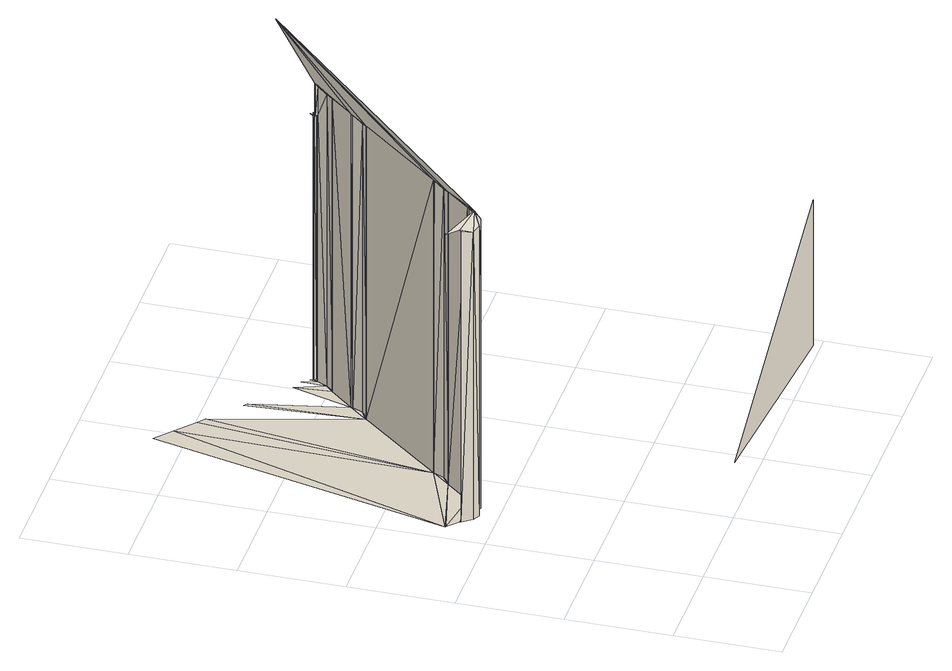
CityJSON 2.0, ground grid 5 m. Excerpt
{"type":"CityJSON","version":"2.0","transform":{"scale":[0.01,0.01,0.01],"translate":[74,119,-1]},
"CityObjects":{
"building1":{"type":"Building","geometry":[{"type":"MultiSurface","lod":"2","boundaries":[[[0,1,2]]]}]},
"building2":{"type":"Building","geometry":[{"type":"MultiSurface","lod":"2","boundaries":[[[1,3,2]]]}]},
"building3":{"type":"Building","geometry":[{"type":"MultiSurface","lod":"2","boundaries":[[[3,1,4]]]}]},
"building4":{"type":"Building","geometry":[{"type":"MultiSurface","lod":"2","boundaries":[[[0,5,2]]]}]},
"building5":{"type":"Building","geometry":[{"type":"MultiSurface","lod":"2","boundaries":[[[6,4,7]]]}]},
"building6":{"type":"Building","geometry":[{"type":"MultiSurface","lod":"2","boundaries":[[[0,1,8]]]}]},
"building7":{"type":"Building","geometry":[{"type":"MultiSurface","lod":"2","boundaries":[[[8,9,1]]]}]},
"building8":{"type":"Building","geometry":[{"type":"MultiSurface","lod":"2","boundaries":[[[1,4,7]]]}]},
"building9":{"type":"Building","geometry":[{"type":"MultiSurface","lod":"2","boundaries":[[[0,5,10]]]}]},
"building10":{"type":"Building","geometry":[{"type":"MultiSurface","lod":"2","boundaries":[[[0,8,10]]]}]},
"building11":{"type":"Building","geometry":[{"type":"MultiSurface","lod":"2","boundaries":[[[9,1,7]]]}]},
"building12":{"type":"Building","geometry":[{"type":"MultiSurface","lod":"2","boundaries":[[[10,9,8]]]}]},
"building13":{"type":"Building","geometry":[{"type":"MultiSurface","lod":"2","boundaries":[[[10,7,9]]]}]},
"building14":{"type":"Building","geometry":[{"type":"MultiSurface","lod":"2","boundaries":[[[11,12,5]]]}]},
"building15":{"type":"Building","geometry":[{"type":"MultiSurface","lod":"2","boundaries":[[[5,12,10]]]}]},
"building16":{"type":"Building","geometry":[{"type":"MultiSurface","lod":"2","boundaries":[[[10,7,13]]]}]},
"building17":{"type":"Building","geometry":[{"type":"MultiSurface","lod":"2","boundaries":[[[10,13,14]]]}]},
"building18":{"type":"Building","geometry":[{"type":"MultiSurface","lod":"2","boundaries":[[[7,15,13]]]}]},
"building19":{"type":"Building","geometry":[{"type":"MultiSurface","lod":"2","boundaries":[[[10,14,16]]]}]},
"building20":{"type":"Building","geometry":[{"type":"MultiSurface","lod":"2","boundaries":[[[16,15,14]]]}]},
"building21":{"type":"Building","geometry":[{"type":"MultiSurface","lod":"2","boundaries":[[[15,13,14]]]}]},
"building22":{"type":"Building","geometry":[{"type":"MultiSurface","lod":"2","boundaries":[[[10,17,16]]]}]},
"building23":{"type":"Building","geometry":[{"type":"MultiSurface","lod":"2","boundaries":[[[18,15,7]]]}]},
"building24":{"type":"Building","geometry":[{"type":"MultiSurface","lod":"2","boundaries":[[[17,10,12]]]}]},
"building25":{"type":"Building","geometry":[{"type":"MultiSurface","lod":"2","boundaries":[[[19,18,7]]]}]},
"building26":{"type":"Building","geometry":[{"type":"MultiSurface","lod":"2","boundaries":[[[20,12,11]]]}]},
"building27":{"type":"Building","geometry":[{"type":"MultiSurface","lod":"2","boundaries":[[[21,11,20]]]}]},
"building28":{"type":"Building","geometry":[{"type":"MultiSurface","lod":"2","boundaries":[[[15,18,17]]]}]},
"building29":{"type":"Building","geometry":[{"type":"MultiSurface","lod":"2","boundaries":[[[16,15,17]]]}]},
"building30":{"type":"Building","geometry":[{"type":"MultiSurface","lod":"2","boundaries":[[[17,18,12]]]}]},
"building31":{"type":"Building","geometry":[{"type":"MultiSurface","lod":"2","boundaries":[[[18,19,12]]]}]},
"building32":{"type":"Building","geometry":[{"type":"MultiSurface","lod":"2","boundaries":[[[21,20,22]]]}]},
"building33":{"type":"Building","geometry":[{"type":"MultiSurface","lod":"2","boundaries":[[[7,19,23]]]}]},
"building34":{"type":"Building","geometry":[{"type":"MultiSurface","lod":"2","boundaries":[[[20,19,12]]]}]},
"building35":{"type":"Building","geometry":[{"type":"MultiSurface","lod":"2","boundaries":[[[19,23,20]]]}]},
"building36":{"type":"Building","geometry":[{"type":"MultiSurface","lod":"2","boundaries":[[[7,23,24]]]}]},
"building37":{"type":"Building","geometry":[{"type":"MultiSurface","lod":"2","boundaries":[[[20,25,26]]]}]},
"building38":{"type":"Building","geometry":[{"type":"MultiSurface","lod":"2","boundaries":[[[20,23,25]]]}]},
"building39":{"type":"Building","geometry":[{"type":"MultiSurface","lod":"2","boundaries":[[[24,23,27]]]}]},
"building40":{"type":"Building","geometry":[{"type":"MultiSurface","lod":"2","boundaries":[[[28,25,23]]]}]},
"building41":{"type":"Building","geometry":[{"type":"MultiSurface","lod":"2","boundaries":[[[29,20,26]]]}]},
"building42":{"type":"Building","geometry":[{"type":"MultiSurface","lod":"2","boundaries":[[[29,28,26]]]}]},
"building43":{"type":"Building","geometry":[{"type":"MultiSurface","lod":"2","boundaries":[[[28,25,26]]]}]},
"building44":{"type":"Building","geometry":[{"type":"MultiSurface","lod":"2","boundaries":[[[27,23,28]]]}]},
"building45":{"type":"Building","geometry":[{"type":"MultiSurface","lod":"2","boundaries":[[[29,22,20]]]}]},
"building46":{"type":"Building","geometry":[{"type":"MultiSurface","lod":"2","boundaries":[[[30,22,21]]]}]},
"building47":{"type":"Building","geometry":[{"type":"MultiSurface","lod":"2","boundaries":[[[21,30,31]]]}]},
"building48":{"type":"Building","geometry":[{"type":"MultiSurface","lod":"2","boundaries":[[[29,28,22]]]}]},
"building49":{"type":"Building","geometry":[{"type":"MultiSurface","lod":"2","boundaries":[[[32,28,27]]]}]},
"building50":{"type":"Building","geometry":[{"type":"MultiSurface","lod":"2","boundaries":[[[28,32,22]]]}]},
"building51":{"type":"Building","geometry":[{"type":"MultiSurface","lod":"2","boundaries":[[[22,27,32]]]}]},
"building52":{"type":"Building","geometry":[{"type":"MultiSurface","lod":"2","boundaries":[[[33,27,24]]]}]},
"building53":{"type":"Building","geometry":[{"type":"MultiSurface","lod":"2","boundaries":[[[24,34,33]]]}]},
"building54":{"type":"Building","geometry":[{"type":"MultiSurface","lod":"2","boundaries":[[[35,27,22]]]}]},
"building55":{"type":"Building","geometry":[{"type":"MultiSurface","lod":"2","boundaries":[[[27,33,35]]]}]},
"building56":{"type":"Building","geometry":[{"type":"MultiSurface","lod":"2","boundaries":[[[30,36,22]]]}]},
"building57":{"type":"Building","geometry":[{"type":"MultiSurface","lod":"2","boundaries":[[[37,36,22]]]}]},
"building58":{"type":"Building","geometry":[{"type":"MultiSurface","lod":"2","boundaries":[[[24,38,34]]]}]},
"building59":{"type":"Building","geometry":[{"type":"MultiSurface","lod":"2","boundaries":[[[37,35,22]]]}]},
"building60":{"type":"Building","geometry":[{"type":"MultiSurface","lod":"2","boundaries":[[[39,33,35]]]}]},
"building61":{"type":"Building","geometry":[{"type":"MultiSurface","lod":"2","boundaries":[[[35,39,40]]]}]},
"building62":{"type":"Building","geometry":[{"type":"MultiSurface","lod":"2","boundaries":[[[33,41,39]]]}]},
"building63":{"type":"Building","geometry":[{"type":"MultiSurface","lod":"2","boundaries":[[[35,40,42]]]}]},
"building64":{"type":"Building","geometry":[{"type":"MultiSurface","lod":"2","boundaries":[[[40,41,42]]]}]},
"building65":{"type":"Building","geometry":[{"type":"MultiSurface","lod":"2","boundaries":[[[40,39,41]]]}]},
"building66":{"type":"Building","geometry":[{"type":"MultiSurface","lod":"2","boundaries":[[[35,42,43]]]}]},
"building67":{"type":"Building","geometry":[{"type":"MultiSurface","lod":"2","boundaries":[[[33,41,34]]]}]},
"building68":{"type":"Building","geometry":[{"type":"MultiSurface","lod":"2","boundaries":[[[44,35,45]]]}]},
"building69":{"type":"Building","geometry":[{"type":"MultiSurface","lod":"2","boundaries":[[[46,47,41]]]}]},
"building70":{"type":"Building","geometry":[{"type":"MultiSurface","lod":"2","boundaries":[[[46,41,42]]]}]},
"building71":{"type":"Building","geometry":[{"type":"MultiSurface","lod":"2","boundaries":[[[46,43,42]]]}]},
"building72":{"type":"Building","geometry":[{"type":"MultiSurface","lod":"2","boundaries":[[[41,47,34]]]}]},
"building73":{"type":"Building","geometry":[{"type":"MultiSurface","lod":"2","boundaries":[[[43,47,46]]]}]},
"building74":{"type":"Building","geometry":[{"type":"MultiSurface","lod":"2","boundaries":[[[47,34,43]]]}]},
"building75":{"type":"Building","geometry":[{"type":"MultiSurface","lod":"2","boundaries":[[[48,49,50]]]}]},
"building76":{"type":"Building","geometry":[{"type":"MultiSurface","lod":"2","boundaries":[[[45,35,43]]]}]},
"building77":{"type":"Building","geometry":[{"type":"MultiSurface","lod":"2","boundaries":[[[51,34,43]]]}]},
"building78":{"type":"Building","geometry":[{"type":"MultiSurface","lod":"2","boundaries":[[[52,51,43]]]}]},
"building79":{"type":"Building","geometry":[{"type":"MultiSurface","lod":"2","boundaries":[[[52,43,53]]]}]},
"building80":{"type":"Building","geometry":[{"type":"MultiSurface","lod":"2","boundaries":[[[34,38,51]]]}]},
"building81":{"type":"Building","geometry":[{"type":"MultiSurface","lod":"2","boundaries":[[[54,55,52]]]}]},
"building82":{"type":"Building","geometry":[{"type":"MultiSurface","lod":"2","boundaries":[[[55,51,52]]]}]},
"building83":{"type":"Building","geometry":[{"type":"MultiSurface","lod":"2","boundaries":[[[56,52,54]]]}]},
"building84":{"type":"Building","geometry":[{"type":"MultiSurface","lod":"2","boundaries":[[[57,51,55]]]}]},
"building85":{"type":"Building","geometry":[{"type":"MultiSurface","lod":"2","boundaries":[[[56,57,54]]]}]},
"building86":{"type":"Building","geometry":[{"type":"MultiSurface","lod":"2","boundaries":[[[57,55,54]]]}]},
"building87":{"type":"Building","geometry":[{"type":"MultiSurface","lod":"2","boundaries":[[[51,38,57]]]}]},
"building88":{"type":"Building","geometry":[{"type":"MultiSurface","lod":"2","boundaries":[[[56,53,52]]]}]},
"building89":{"type":"Building","geometry":[{"type":"MultiSurface","lod":"2","boundaries":[[[56,58,59]]]}]},
"building90":{"type":"Building","geometry":[{"type":"MultiSurface","lod":"2","boundaries":[[[58,60,57]]]}]},
"building91":{"type":"Building","geometry":[{"type":"MultiSurface","lod":"2","boundaries":[[[56,58,57]]]}]},
"building92":{"type":"Building","geometry":[{"type":"MultiSurface","lod":"2","boundaries":[[[60,38,57]]]}]},
"building93":{"type":"Building","geometry":[{"type":"MultiSurface","lod":"2","boundaries":[[[61,38,62]]]}]},
"building94":{"type":"Building","geometry":[{"type":"MultiSurface","lod":"2","boundaries":[[[62,61,63]]]}]},
"building95":{"type":"Building","geometry":[{"type":"MultiSurface","lod":"2","boundaries":[[[59,64,56]]]}]},
"building96":{"type":"Building","geometry":[{"type":"MultiSurface","lod":"2","boundaries":[[[61,38,60]]]}]},
"building97":{"type":"Building","geometry":[{"type":"MultiSurface","lod":"2","boundaries":[[[63,61,60]]]}]},
"building98":{"type":"Building","geometry":[{"type":"MultiSurface","lod":"2","boundaries":[[[63,60,58]]]}]},
"building99":{"type":"Building","geometry":[{"type":"MultiSurface","lod":"2","boundaries":[[[65,62,63]]]}]},
"building100":{"type":"Building","geometry":[{"type":"MultiSurface","lod":"2","boundaries":[[[66,58,63]]]}]},
"building101":{"type":"Building","geometry":[{"type":"MultiSurface","lod":"2","boundaries":[[[67,59,68]]]}]},
"building102":{"type":"Building","geometry":[{"type":"MultiSurface","lod":"2","boundaries":[[[58,69,70]]]}]},
"building103":{"type":"Building","geometry":[{"type":"MultiSurface","lod":"2","boundaries":[[[70,58,59]]]}]},
"building104":{"type":"Building","geometry":[{"type":"MultiSurface","lod":"2","boundaries":[[[70,59,67]]]}]},
"building105":{"type":"Building","geometry":[{"type":"MultiSurface","lod":"2","boundaries":[[[58,69,66]]]}]},
"building106":{"type":"Building","geometry":[{"type":"MultiSurface","lod":"2","boundaries":[[[66,71,72]]]}]},
"building107":{"type":"Building","geometry":[{"type":"MultiSurface","lod":"2","boundaries":[[[72,66,67]]]}]},
"building108":{"type":"Building","geometry":[{"type":"MultiSurface","lod":"2","boundaries":[[[70,66,67]]]}]},
"building109":{"type":"Building","geometry":[{"type":"MultiSurface","lod":"2","boundaries":[[[70,69,66]]]}]}
},
"vertices":[
[168,1102,100],[168,1102,1607],[134,1147,100],
[134,1147,1625],
[134,1153,1631],
[134,1153,100],
[79,1201,1633],[231,1115,1677],
[204,1083,100],
[204,1083,1620],
[231,1115,100],
[79,1201,100],[313,1166,100],
[265,1093,1620],
[265,1093,100],
[287,1111,1614],
[287,1111,100],
[313,1161,100],
[313,1161,1632],
[313,1166,1636],
[414,1284,100],
[75,1204,100],
[490,1372,100],
[414,1284,1637],
[163,2005,2575],
[419,1283,1630],[419,1283,100],
[490,1372,1637],
[463,1318,1615],
[463,1318,100],
[515,2571,100],
[430,2643,100],
[491,1370,1633],
[833,1776,1640],
[908,1865,1642],
[833,1776,100],
[609,2490,100],
[644,2460,100],
[1055,2074,1677],
[837,1774,1633],
[837,1774,100],
[885,1809,1615],
[885,1809,100],
[908,1865,100],
[798,2328,100],[815,2314,100],
[909,1860,100],[909,1860,1636],
[1957,38,89],[1957,38,854],[943,117,89],
[1010,1982,1640],
[1010,1982,100],
[998,2158,100],
[1014,1980,100],[1014,1980,1635],
[1048,2016,100],
[1048,2016,1631],
[1075,2065,1499],[1075,2065,100],
[1075,2065,1647],
[1063,2075,1669],[1055,2074,1499],
[1063,2075,1499],
[1051,2135,100],
[1078,2100,1499],
[1083,2085,1499],
[1083,2085,100],[1078,2100,100],
[1093,2077,1499],[1093,2077,100],
[1087,2089,1499],[1087,2089,100]
]}
